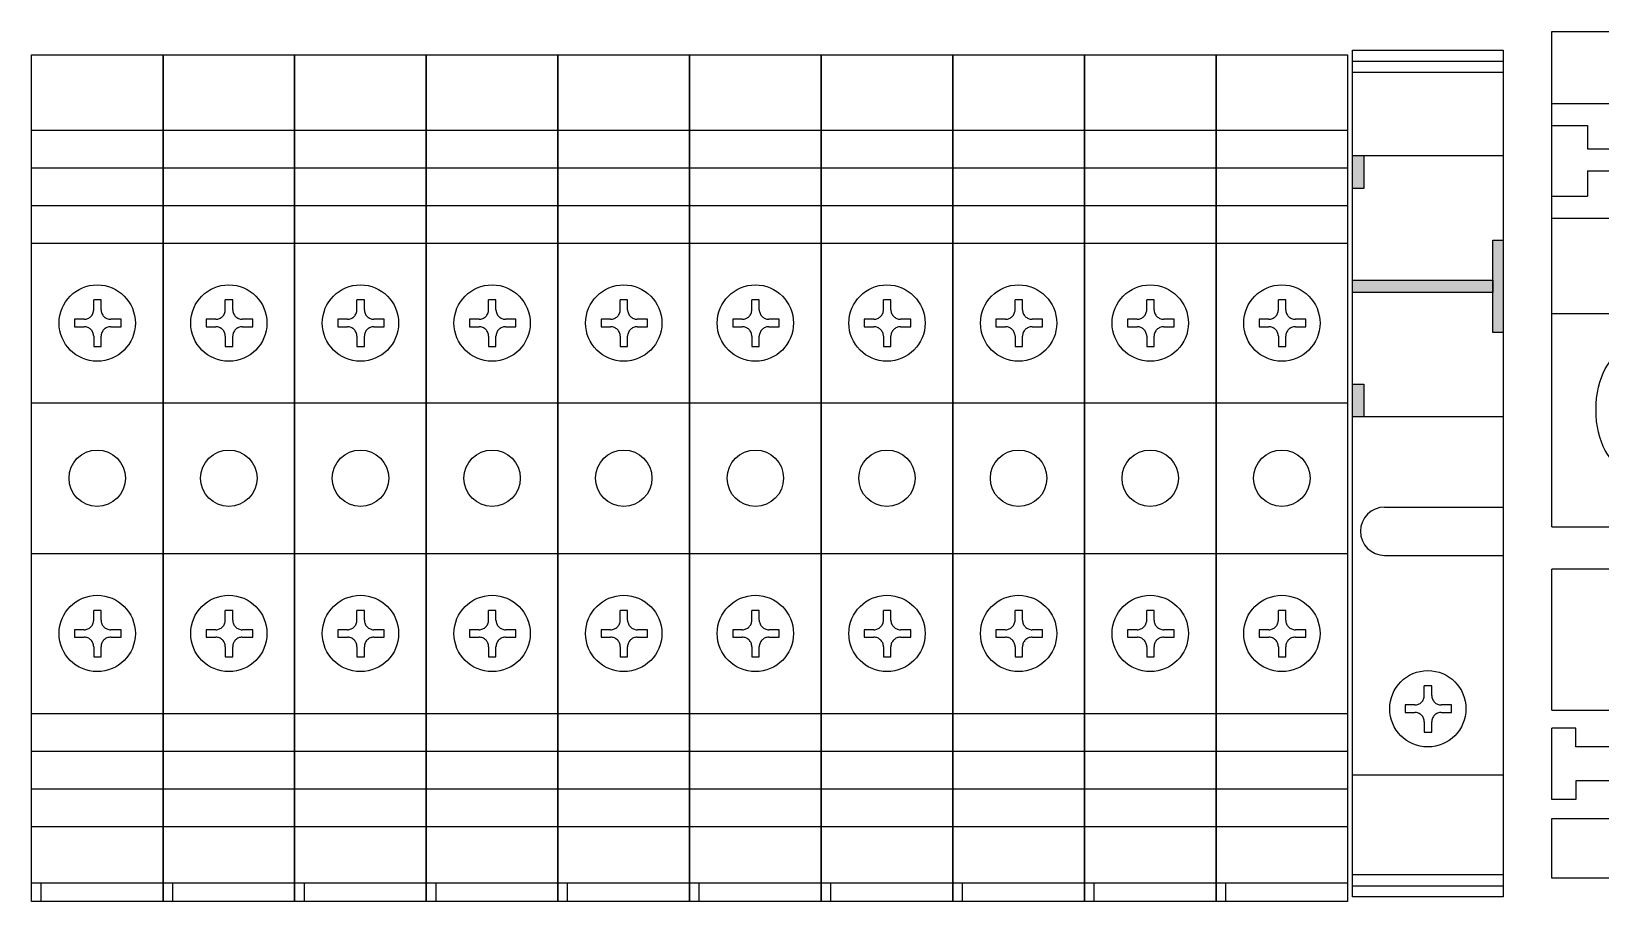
# Model space of a CAD drawing. Extents: x 389647 to 390647, y 333854 to 336054.
# Drawn here: x 390082.1 to 390165.5, y 334761.8 to 334808.1 of the extents above; entities that cross this region are included whole.
import ezdxf

# ---------------------------------------------------------------- set-up
doc = ezdxf.new("R2010")
doc.units = 0
doc.header["$MEASUREMENT"] = 0
doc.linetypes.add('ACAD_ISO02W100', pattern=[15, 12, -3])
doc.layers.add('Layer1', color=7, linetype='Continuous')
doc.layers.add('文字', color=3, linetype='Continuous')

# ---------------------------------------------------------------- blocks, each defined once
blk = doc.blocks.new('1733470749c1c28233-26d6-4e34-bd13-eb785ce23c6c')
for points in [[(4.758, -208.47), (4.758, -207.869), (3.009, -207.869), (3.009, -208.47)], [(9.622, -215.321), (10.283, -215.321), (10.283, -207.869), (9.622, -207.869)], [(15.147, -207.869), (15.147, -208.47), (16.896, -208.47), (16.896, -207.869)], [(7.501, -215.321), (7.501, -215.869), (12.405, -215.869), (12.405, -215.321)]]:
    blk.add_hatch(color=7).paths.add_polyline_path(points)
at = {"color": 1}
for p, q in [((-21.75, -137.591), (-21.75, -144.592)), ((-18.75, -137.591), (-18.75, -144.592)), ((-16.75, -137.591), (-16.75, -144.592)), ((-14.75, -137.591), (-14.75, -144.592)), ((-12.75, -137.591), (-12.75, -144.592)), ((-4.25, -137.591), (-4.25, -144.592)), ((3.75, -137.591), (3.75, -144.592)), ((12.25, -137.591), (12.25, -144.592)), ((14.25, -137.591), (14.25, -144.592)), ((16.25, -137.591), (16.25, -144.592)), ((18.25, -137.591), (18.25, -144.592)), ((-21.75, -138.091), (-22.75, -138.091)), ((-21.75, -172.598), (-21.75, -179.6)), ((-18.75, -172.598), (-18.75, -179.6)), ((-16.75, -172.598), (-16.75, -179.6)), ((-14.75, -172.598), (-14.75, -179.6)), ((-12.75, -172.598), (-12.75, -179.6)), ((-4.25, -172.598), (-4.25, -179.6)), ((3.75, -172.598), (3.75, -179.6)), ((12.25, -172.598), (12.25, -179.6)), ((14.25, -172.598), (14.25, -179.6)), ((16.25, -172.598), (16.25, -179.6)), ((18.25, -172.598), (18.25, -179.6)), ((-21.75, -173.098), (-22.75, -173.098))]:
    blk.add_line(p, q, dxfattribs=at)
at = {"color": 7}
for p, q in [((-21.75, -145.092), (-22.75, -145.092)), ((-21.75, -144.592), (-21.75, -151.594)), ((-18.75, -144.592), (-18.75, -151.594)), ((-16.75, -144.592), (-16.75, -151.594)), ((-14.75, -144.592), (-14.75, -151.594)), ((-12.75, -144.592), (-12.75, -151.594)), ((-4.25, -144.592), (-4.25, -151.594)), ((3.75, -144.592), (3.75, -151.594)), ((12.25, -144.592), (12.25, -151.594)), ((14.25, -144.592), (14.25, -151.594)), ((16.25, -144.592), (16.25, -151.594)), ((18.25, -144.592), (18.25, -151.594)), ((-21.75, -159.095), (-22.75, -159.095)), ((-21.75, -158.595), (-21.75, -165.597)), ((-18.75, -158.595), (-18.75, -165.597)), ((-16.75, -158.595), (-16.75, -165.597)), ((-14.75, -158.595), (-14.75, -165.597)), ((-12.75, -158.595), (-12.75, -165.597)), ((-4.25, -158.595), (-4.25, -165.597)), ((3.75, -158.595), (3.75, -165.597)), ((12.25, -158.595), (12.25, -165.597)), ((14.25, -158.595), (14.25, -165.597)), ((16.25, -158.595), (16.25, -165.597)), ((18.25, -158.595), (18.25, -165.597)), ((-21.75, -180.1), (-22.75, -180.1)), ((-21.75, -179.6), (-21.75, -186.601)), ((-18.75, -179.6), (-18.75, -186.601)), ((-16.75, -179.6), (-16.75, -186.601)), ((-14.75, -179.6), (-14.75, -186.601)), ((-12.75, -179.6), (-12.75, -186.601)), ((-4.25, -179.6), (-4.25, -186.601)), ((3.75, -179.6), (3.75, -186.601)), ((12.25, -179.6), (12.25, -186.601)), ((14.25, -179.6), (14.25, -186.601)), ((16.25, -179.6), (16.25, -186.601)), ((18.25, -179.6), (18.25, -186.601)), ((-21.75, -193.603), (-21.75, -200.604)), ((-18.75, -193.603), (-18.75, -200.604)), ((-16.75, -193.603), (-16.75, -200.604)), ((-14.75, -193.603), (-14.75, -200.604)), ((-12.75, -193.603), (-12.75, -200.604)), ((-4.25, -193.603), (-4.25, -200.604)), ((3.75, -193.603), (3.75, -200.604)), ((12.25, -193.603), (12.25, -200.604)), ((14.25, -193.603), (14.25, -200.604)), ((16.25, -193.603), (16.25, -200.604)), ((18.25, -193.603), (18.25, -200.604)), ((-21.75, -194.103), (-22.75, -194.103))]:
    blk.add_line(p, q, dxfattribs=at)
at = {"color": 4}
for p, q in [((-21.75, -151.594), (-21.75, -158.595)), ((-18.75, -151.594), (-18.75, -158.595)), ((-16.75, -151.594), (-16.75, -158.595)), ((-14.75, -151.594), (-14.75, -158.595)), ((-12.75, -151.594), (-12.75, -158.595)), ((-4.25, -151.594), (-4.25, -158.595)), ((3.75, -151.594), (3.75, -158.595)), ((12.25, -151.594), (12.25, -158.595)), ((14.25, -151.594), (14.25, -158.595)), ((16.25, -151.594), (16.25, -158.595)), ((18.25, -151.594), (18.25, -158.595)), ((-21.75, -152.094), (-22.75, -152.094)), ((-21.75, -186.601), (-21.75, -193.603)), ((-18.75, -186.601), (-18.75, -193.603)), ((-16.75, -186.601), (-16.75, -193.603)), ((-14.75, -186.601), (-14.75, -193.603)), ((-12.75, -186.601), (-12.75, -193.603)), ((-4.25, -186.601), (-4.25, -193.603)), ((3.75, -186.601), (3.75, -193.603)), ((12.25, -186.601), (12.25, -193.603)), ((14.25, -186.601), (14.25, -193.603)), ((16.25, -186.601), (16.25, -193.603)), ((18.25, -186.601), (18.25, -193.603)), ((-21.75, -187.101), (-22.75, -187.101))]:
    blk.add_line(p, q, dxfattribs=at)
at = {"color": 3}
for p, q in [((-21.75, -166.097), (-22.75, -166.097)), ((-21.75, -165.597), (-21.75, -172.598)), ((-18.75, -165.597), (-18.75, -172.598)), ((-16.75, -165.597), (-16.75, -172.598)), ((-14.75, -165.597), (-14.75, -172.598)), ((-12.75, -165.597), (-12.75, -172.598)), ((-4.25, -165.597), (-4.25, -172.598)), ((3.75, -165.597), (3.75, -172.598)), ((12.25, -165.597), (12.25, -172.598)), ((14.25, -165.597), (14.25, -172.598)), ((16.25, -165.597), (16.25, -172.598)), ((18.25, -165.597), (18.25, -172.598)), ((-21.75, -201.104), (-22.75, -201.104)), ((-21.75, -200.604), (-21.75, -207.605)), ((-18.75, -200.604), (-18.75, -207.605)), ((-16.75, -200.604), (-16.75, -207.605)), ((-14.75, -200.604), (-14.75, -207.605)), ((-12.75, -200.604), (-12.75, -207.605)), ((-4.25, -200.604), (-4.25, -207.605)), ((3.75, -200.604), (3.75, -207.605)), ((12.25, -200.604), (12.25, -207.605)), ((14.25, -200.604), (14.25, -207.605)), ((16.25, -200.604), (16.25, -207.605)), ((18.25, -200.604), (18.25, -207.605))]:
    blk.add_line(p, q, dxfattribs=at)
at = {"color": 0}
for p, q in [((-21.907, -207.869), (-21.907, -215.869)), ((-21.315, -207.869), (-21.315, -215.869)), ((-16.017, -207.869), (-16.017, -215.869)), ((21.327, -207.869), (21.327, -215.869)), ((21.92, -207.869), (21.92, -215.869)), ((-4.353, -209.572), (-4.353, -215.869)), ((-1.785, -209.572), (-1.785, -215.869))]:
    blk.add_line(p, q, dxfattribs=at)
at = {"color": 1, "elevation": 0}
for points in [[(22.25, -137.591), (22.25, -144.592), (-22.75, -144.592), (-22.75, -137.591)], [(22.25, -172.598), (22.25, -179.6), (-22.75, -179.6), (-22.75, -172.598)]]:
    blk.add_lwpolyline(points, close=True, dxfattribs=at)
at = {"color": 7, "elevation": 0}
for points in [[(22.25, -144.592), (22.25, -151.594), (-22.75, -151.594), (-22.75, -144.592)], [(22.25, -158.595), (22.25, -165.597), (-22.75, -165.597), (-22.75, -158.595)], [(22.25, -179.6), (22.25, -186.601), (-22.75, -186.601), (-22.75, -179.6)], [(22.25, -193.603), (22.25, -200.604), (-22.75, -200.604), (-22.75, -193.603)]]:
    blk.add_lwpolyline(points, close=True, dxfattribs=at)
at = {"color": 4, "elevation": 0}
for points in [[(22.25, -151.594), (22.25, -158.595), (-22.75, -158.595), (-22.75, -151.594)], [(22.25, -186.601), (22.25, -193.603), (-22.75, -193.603), (-22.75, -186.601)]]:
    blk.add_lwpolyline(points, close=True, dxfattribs=at)
at = {"color": 3, "elevation": 0}
for points in [[(22.25, -165.597), (22.25, -172.598), (-22.75, -172.598), (-22.75, -165.597)], [(22.25, -200.604), (22.25, -207.605), (-22.75, -207.605), (-22.75, -200.604)]]:
    blk.add_lwpolyline(points, close=True, dxfattribs=at)
at = {"color": 0, "elevation": 0}
for points in [[(22.5, -207.869), (22.5, -215.869), (-22.5, -215.869), (-22.5, -207.869)], [(16.896, -207.869), (16.896, -215.869), (3.009, -215.869), (3.009, -207.869)], [(4.758, -207.869), (4.758, -208.47), (3.009, -208.47), (3.009, -207.869)], [(10.283, -207.869), (10.283, -215.321), (9.622, -215.321), (9.622, -207.869)], [(16.896, -207.869), (16.896, -208.47), (15.147, -208.47), (15.147, -207.869)], [(12.405, -215.321), (12.405, -215.869), (7.501, -215.869), (7.501, -215.321)]]:
    blk.add_lwpolyline(points, close=True, dxfattribs=at)
at = {"color": 1}
for centre in [(-0.25, -141.092), (-0.25, -176.1)]:
    blk.add_circle(centre, 1.5, dxfattribs=at)
at = {"color": 7}
for centre in [(-0.25, -148.094), (-0.25, -162.097), (-0.25, -183.101), (-0.25, -197.104)]:
    blk.add_circle(centre, 1.5, dxfattribs=at)
at = {"color": 4}
for centre in [(-0.25, -155.095), (-0.25, -190.103)]:
    blk.add_circle(centre, 1.5, dxfattribs=at)
at = {"color": 3}
for centre in [(-0.25, -169.098), (-0.25, -204.105)]:
    blk.add_circle(centre, 1.5, dxfattribs=at)
at = {"color": 0}
blk.add_arc((-3.069, -209.572), 1.284, 0, 180, dxfattribs=at)
at = {"layer": 'Layer1', "color": 1, "lineweight": -3, "ltscale": 50}
for centre in [(-8.5, -141.092), (8, -141.092), (-8.5, -176.1), (8, -176.1)]:
    blk.add_circle(centre, 2.029, dxfattribs=at)
at = {"layer": 'Layer1', "color": 7, "lineweight": -3, "ltscale": 50}
for centre in [(-8.5, -148.094), (8, -148.094), (-8.5, -162.097), (8, -162.097), (-8.5, -183.101), (8, -183.101), (-8.5, -197.104), (8, -197.104), (-12.5, -211.869)]:
    blk.add_circle(centre, 2.029, dxfattribs=at)
at = {"layer": 'Layer1', "color": 4, "lineweight": -3, "ltscale": 50}
for centre in [(-8.5, -155.095), (8, -155.095), (-8.5, -190.103), (8, -190.103)]:
    blk.add_circle(centre, 2.029, dxfattribs=at)
at = {"layer": 'Layer1', "color": 3, "lineweight": -3, "ltscale": 50}
for centre in [(-8.5, -169.098), (8, -169.098), (-8.5, -204.105), (8, -204.105)]:
    blk.add_circle(centre, 2.029, dxfattribs=at)
at = {"layer": '文字', "color": 1, "linetype": 'ACAD_ISO02W100'}
for p, q in [((-8.694, -139.887), (-8.694, -140.396)), ((-8.301, -139.887), (-8.694, -139.887)), ((-8.301, -140.396), (-8.301, -139.887)), ((7.806, -139.887), (7.806, -140.396)), ((8.199, -139.887), (7.806, -139.887)), ((8.199, -140.396), (8.199, -139.887)), ((-9.204, -140.905), (-9.748, -140.905)), ((-9.748, -140.905), (-9.748, -141.299)), ((-7.791, -140.905), (-7.275, -140.905)), ((-7.275, -141.299), (-7.275, -140.905)), ((7.296, -140.905), (6.752, -140.905)), ((6.752, -140.905), (6.752, -141.299)), ((8.709, -140.905), (9.225, -140.905)), ((9.225, -141.299), (9.225, -140.905)), ((-9.748, -141.299), (-9.204, -141.299)), ((-8.694, -141.808), (-8.694, -142.359)), ((-8.301, -142.359), (-8.301, -141.808)), ((-7.791, -141.299), (-7.275, -141.299)), ((6.752, -141.299), (7.296, -141.299)), ((7.806, -141.808), (7.806, -142.359)), ((8.199, -142.359), (8.199, -141.808)), ((8.709, -141.299), (9.225, -141.299)), ((-8.694, -142.359), (-8.301, -142.359)), ((7.806, -142.359), (8.199, -142.359)), ((-8.694, -174.894), (-8.694, -175.403)), ((-8.301, -174.894), (-8.694, -174.894)), ((-8.301, -175.403), (-8.301, -174.894)), ((7.806, -174.894), (7.806, -175.403)), ((8.199, -174.894), (7.806, -174.894)), ((8.199, -175.403), (8.199, -174.894)), ((-9.204, -175.913), (-9.748, -175.913)), ((-9.748, -175.913), (-9.748, -176.306)), ((-7.791, -175.913), (-7.275, -175.913)), ((-7.275, -176.306), (-7.275, -175.913)), ((7.296, -175.913), (6.752, -175.913)), ((6.752, -175.913), (6.752, -176.306)), ((8.709, -175.913), (9.225, -175.913)), ((9.225, -176.306), (9.225, -175.913)), ((-9.748, -176.306), (-9.204, -176.306)), ((-8.694, -176.816), (-8.694, -177.367)), ((-8.301, -177.367), (-8.301, -176.816)), ((-7.791, -176.306), (-7.275, -176.306)), ((6.752, -176.306), (7.296, -176.306)), ((7.806, -176.816), (7.806, -177.367)), ((8.199, -177.367), (8.199, -176.816)), ((8.709, -176.306), (9.225, -176.306)), ((-8.694, -177.367), (-8.301, -177.367)), ((7.806, -177.367), (8.199, -177.367))]:
    blk.add_line(p, q, dxfattribs=at)
at = {"layer": '文字', "color": 7, "linetype": 'ACAD_ISO02W100'}
for p, q in [((-8.694, -146.888), (-8.694, -147.397)), ((-8.301, -146.888), (-8.694, -146.888)), ((-8.301, -147.397), (-8.301, -146.888)), ((7.806, -146.888), (7.806, -147.397)), ((8.199, -146.888), (7.806, -146.888)), ((8.199, -147.397), (8.199, -146.888)), ((-9.204, -147.907), (-9.748, -147.907)), ((-9.748, -147.907), (-9.748, -148.301)), ((-9.748, -148.301), (-9.204, -148.301)), ((-7.791, -147.907), (-7.275, -147.907)), ((-7.791, -148.301), (-7.275, -148.301)), ((-7.275, -148.301), (-7.275, -147.907)), ((7.296, -147.907), (6.752, -147.907)), ((6.752, -147.907), (6.752, -148.301)), ((6.752, -148.301), (7.296, -148.301)), ((8.709, -147.907), (9.225, -147.907)), ((8.709, -148.301), (9.225, -148.301)), ((9.225, -148.301), (9.225, -147.907)), ((-8.694, -148.81), (-8.694, -149.361)), ((-8.694, -149.361), (-8.301, -149.361)), ((-8.301, -149.361), (-8.301, -148.81)), ((7.806, -148.81), (7.806, -149.361)), ((7.806, -149.361), (8.199, -149.361)), ((8.199, -149.361), (8.199, -148.81)), ((-8.694, -160.891), (-8.694, -161.4)), ((-8.301, -160.891), (-8.694, -160.891)), ((-8.301, -161.4), (-8.301, -160.891)), ((7.806, -160.891), (7.806, -161.4)), ((8.199, -160.891), (7.806, -160.891)), ((8.199, -161.4), (8.199, -160.891)), ((-9.204, -161.91), (-9.748, -161.91)), ((-9.748, -161.91), (-9.748, -162.303)), ((-7.791, -161.91), (-7.275, -161.91)), ((-7.275, -162.303), (-7.275, -161.91)), ((7.296, -161.91), (6.752, -161.91)), ((6.752, -161.91), (6.752, -162.303)), ((8.709, -161.91), (9.225, -161.91)), ((9.225, -162.303), (9.225, -161.91)), ((-9.748, -162.303), (-9.204, -162.303)), ((-7.791, -162.303), (-7.275, -162.303)), ((6.752, -162.303), (7.296, -162.303)), ((8.709, -162.303), (9.225, -162.303)), ((-8.694, -162.813), (-8.694, -163.364)), ((-8.694, -163.364), (-8.301, -163.364)), ((-8.301, -163.364), (-8.301, -162.813)), ((7.806, -162.813), (7.806, -163.364)), ((7.806, -163.364), (8.199, -163.364)), ((8.199, -163.364), (8.199, -162.813)), ((-8.694, -181.896), (-8.694, -182.405)), ((-8.301, -181.896), (-8.694, -181.896)), ((-8.301, -182.405), (-8.301, -181.896)), ((7.806, -181.896), (7.806, -182.405)), ((8.199, -181.896), (7.806, -181.896)), ((8.199, -182.405), (8.199, -181.896)), ((-9.204, -182.914), (-9.748, -182.914)), ((-9.748, -182.914), (-9.748, -183.308)), ((-9.748, -183.308), (-9.204, -183.308)), ((-7.791, -182.914), (-7.275, -182.914)), ((-7.791, -183.308), (-7.275, -183.308)), ((-7.275, -183.308), (-7.275, -182.914)), ((7.296, -182.914), (6.752, -182.914)), ((6.752, -182.914), (6.752, -183.308)), ((6.752, -183.308), (7.296, -183.308)), ((8.709, -182.914), (9.225, -182.914)), ((8.709, -183.308), (9.225, -183.308)), ((9.225, -183.308), (9.225, -182.914)), ((-8.694, -183.817), (-8.694, -184.368)), ((-8.694, -184.368), (-8.301, -184.368)), ((-8.301, -184.368), (-8.301, -183.817)), ((7.806, -183.817), (7.806, -184.368)), ((7.806, -184.368), (8.199, -184.368)), ((8.199, -184.368), (8.199, -183.817)), ((-8.694, -195.898), (-8.694, -196.408)), ((-8.301, -195.898), (-8.694, -195.898)), ((-8.301, -196.408), (-8.301, -195.898)), ((7.806, -195.898), (7.806, -196.408)), ((8.199, -195.898), (7.806, -195.898)), ((8.199, -196.408), (8.199, -195.898)), ((-9.204, -196.917), (-9.748, -196.917)), ((-9.748, -196.917), (-9.748, -197.311)), ((-7.791, -196.917), (-7.275, -196.917)), ((-7.275, -197.311), (-7.275, -196.917)), ((7.296, -196.917), (6.752, -196.917)), ((6.752, -196.917), (6.752, -197.311)), ((8.709, -196.917), (9.225, -196.917)), ((9.225, -197.311), (9.225, -196.917)), ((-9.748, -197.311), (-9.204, -197.311)), ((-8.694, -197.82), (-8.694, -198.371)), ((-8.301, -198.371), (-8.301, -197.82)), ((-7.791, -197.311), (-7.275, -197.311)), ((6.752, -197.311), (7.296, -197.311)), ((7.806, -197.82), (7.806, -198.371)), ((8.199, -198.371), (8.199, -197.82)), ((8.709, -197.311), (9.225, -197.311)), ((-8.694, -198.371), (-8.301, -198.371)), ((7.806, -198.371), (8.199, -198.371)), ((-12.694, -210.663), (-12.694, -211.173)), ((-12.3, -210.663), (-12.694, -210.663)), ((-12.3, -211.173), (-12.3, -210.663)), ((-13.204, -211.682), (-13.748, -211.682)), ((-13.748, -211.682), (-13.748, -212.076)), ((-11.791, -211.682), (-11.275, -211.682)), ((-11.275, -212.076), (-11.275, -211.682)), ((-13.748, -212.076), (-13.204, -212.076)), ((-12.694, -212.585), (-12.694, -213.136)), ((-12.3, -213.136), (-12.3, -212.585)), ((-11.791, -212.076), (-11.275, -212.076)), ((-12.694, -213.136), (-12.3, -213.136))]:
    blk.add_line(p, q, dxfattribs=at)
at = {"layer": '文字', "color": 4, "linetype": 'ACAD_ISO02W100'}
for p, q in [((-8.694, -153.89), (-8.694, -154.399)), ((-8.301, -153.89), (-8.694, -153.89)), ((-8.301, -154.399), (-8.301, -153.89)), ((7.806, -153.89), (7.806, -154.399)), ((8.199, -153.89), (7.806, -153.89)), ((8.199, -154.399), (8.199, -153.89)), ((-9.204, -154.908), (-9.748, -154.908)), ((-9.748, -154.908), (-9.748, -155.302)), ((-7.791, -154.908), (-7.275, -154.908)), ((-7.275, -155.302), (-7.275, -154.908)), ((7.296, -154.908), (6.752, -154.908)), ((6.752, -154.908), (6.752, -155.302)), ((8.709, -154.908), (9.225, -154.908)), ((9.225, -155.302), (9.225, -154.908)), ((-9.748, -155.302), (-9.204, -155.302)), ((-8.694, -155.811), (-8.694, -156.362)), ((-8.301, -156.362), (-8.301, -155.811)), ((-7.791, -155.302), (-7.275, -155.302)), ((6.752, -155.302), (7.296, -155.302)), ((7.806, -155.811), (7.806, -156.362)), ((8.199, -156.362), (8.199, -155.811)), ((8.709, -155.302), (9.225, -155.302)), ((-8.694, -156.362), (-8.301, -156.362)), ((7.806, -156.362), (8.199, -156.362)), ((-8.694, -188.897), (-8.694, -189.406)), ((-8.301, -188.897), (-8.694, -188.897)), ((-8.301, -189.406), (-8.301, -188.897)), ((7.806, -188.897), (7.806, -189.406)), ((8.199, -188.897), (7.806, -188.897)), ((8.199, -189.406), (8.199, -188.897)), ((-9.204, -189.916), (-9.748, -189.916)), ((-9.748, -189.916), (-9.748, -190.309)), ((-9.748, -190.309), (-9.204, -190.309)), ((-7.791, -189.916), (-7.275, -189.916)), ((-7.791, -190.309), (-7.275, -190.309)), ((-7.275, -190.309), (-7.275, -189.916)), ((7.296, -189.916), (6.752, -189.916)), ((6.752, -189.916), (6.752, -190.309)), ((6.752, -190.309), (7.296, -190.309)), ((8.709, -189.916), (9.225, -189.916)), ((8.709, -190.309), (9.225, -190.309)), ((9.225, -190.309), (9.225, -189.916)), ((-8.694, -190.819), (-8.694, -191.37)), ((-8.301, -191.37), (-8.301, -190.819)), ((7.806, -190.819), (7.806, -191.37)), ((8.199, -191.37), (8.199, -190.819)), ((-8.694, -191.37), (-8.301, -191.37)), ((7.806, -191.37), (8.199, -191.37))]:
    blk.add_line(p, q, dxfattribs=at)
at = {"layer": '文字', "color": 3, "linetype": 'ACAD_ISO02W100'}
for p, q in [((-8.694, -167.893), (-8.694, -168.402)), ((-8.301, -167.893), (-8.694, -167.893)), ((-8.301, -168.402), (-8.301, -167.893)), ((7.806, -167.893), (7.806, -168.402)), ((8.199, -167.893), (7.806, -167.893)), ((8.199, -168.402), (8.199, -167.893)), ((-9.204, -168.911), (-9.748, -168.911)), ((-9.748, -168.911), (-9.748, -169.305)), ((-9.748, -169.305), (-9.204, -169.305)), ((-7.791, -168.911), (-7.275, -168.911)), ((-7.791, -169.305), (-7.275, -169.305)), ((-7.275, -169.305), (-7.275, -168.911)), ((7.296, -168.911), (6.752, -168.911)), ((6.752, -168.911), (6.752, -169.305)), ((6.752, -169.305), (7.296, -169.305)), ((8.709, -168.911), (9.225, -168.911)), ((8.709, -169.305), (9.225, -169.305)), ((9.225, -169.305), (9.225, -168.911)), ((-8.694, -169.814), (-8.694, -170.365)), ((-8.301, -170.365), (-8.301, -169.814)), ((7.806, -169.814), (7.806, -170.365)), ((8.199, -170.365), (8.199, -169.814)), ((-8.694, -170.365), (-8.301, -170.365)), ((7.806, -170.365), (8.199, -170.365)), ((-8.694, -202.9), (-8.694, -203.409)), ((-8.301, -202.9), (-8.694, -202.9)), ((-8.301, -203.409), (-8.301, -202.9)), ((7.806, -202.9), (7.806, -203.409)), ((8.199, -202.9), (7.806, -202.9)), ((8.199, -203.409), (8.199, -202.9)), ((-9.204, -203.918), (-9.748, -203.918)), ((-9.748, -203.918), (-9.748, -204.312)), ((-9.748, -204.312), (-9.204, -204.312)), ((-7.791, -203.918), (-7.275, -203.918)), ((-7.791, -204.312), (-7.275, -204.312)), ((-7.275, -204.312), (-7.275, -203.918)), ((7.296, -203.918), (6.752, -203.918)), ((6.752, -203.918), (6.752, -204.312)), ((6.752, -204.312), (7.296, -204.312)), ((8.709, -203.918), (9.225, -203.918)), ((8.709, -204.312), (9.225, -204.312)), ((9.225, -204.312), (9.225, -203.918)), ((-8.694, -204.822), (-8.694, -205.373)), ((-8.301, -205.373), (-8.301, -204.822)), ((7.806, -204.822), (7.806, -205.373)), ((8.199, -205.373), (8.199, -204.822)), ((-8.694, -205.373), (-8.301, -205.373)), ((7.806, -205.373), (8.199, -205.373))]:
    blk.add_line(p, q, dxfattribs=at)
at = {"layer": '文字', "color": 1, "linetype": 'ACAD_ISO02W100'}
for centre, start, end in [((-9.204, -140.396), 270, 0), ((-7.791, -140.396), 180, 270), ((7.296, -140.396), 270, 0), ((8.709, -140.396), 180, 270), ((-9.204, -141.808), 0, 90), ((-7.791, -141.808), 90, 180), ((7.296, -141.808), 0, 90), ((8.709, -141.808), 90, 180), ((-9.204, -175.403), 270, 0), ((-7.791, -175.403), 180, 270), ((7.296, -175.403), 270, 0), ((8.709, -175.403), 180, 270), ((-9.204, -176.816), 0, 90), ((-7.791, -176.816), 90, 180), ((7.296, -176.816), 0, 90), ((8.709, -176.816), 90, 180)]:
    blk.add_arc(centre, 0.509, start, end, dxfattribs=at)
at = {"layer": '文字', "color": 7, "linetype": 'ACAD_ISO02W100'}
for centre, start, end in [((-9.204, -147.397), 270, 0), ((-7.791, -147.397), 180, 270), ((7.296, -147.397), 270, 0), ((8.709, -147.397), 180, 270), ((-9.204, -148.81), 0, 90), ((-7.791, -148.81), 90, 180), ((7.296, -148.81), 0, 90), ((8.709, -148.81), 90, 180), ((-9.204, -161.4), 270, 0), ((-7.791, -161.4), 180, 270), ((7.296, -161.4), 270, 0), ((8.709, -161.4), 180, 270), ((-9.204, -162.813), 0, 90), ((-7.791, -162.813), 90, 180), ((7.296, -162.813), 0, 90), ((8.709, -162.813), 90, 180), ((-9.204, -182.405), 270, 0), ((-7.791, -182.405), 180, 270), ((7.296, -182.405), 270, 0), ((8.709, -182.405), 180, 270), ((-9.204, -183.817), 0, 90), ((-7.791, -183.817), 90, 180), ((7.296, -183.817), 0, 90), ((8.709, -183.817), 90, 180), ((-9.204, -196.408), 270, 0), ((-7.791, -196.408), 180, 270), ((7.296, -196.408), 270, 0), ((8.709, -196.408), 180, 270), ((-9.204, -197.82), 0, 90), ((-7.791, -197.82), 90, 180), ((7.296, -197.82), 0, 90), ((8.709, -197.82), 90, 180), ((-13.204, -211.173), 270, 0), ((-11.791, -211.173), 180, 270), ((-13.204, -212.585), 0, 90), ((-11.791, -212.585), 90, 180)]:
    blk.add_arc(centre, 0.509, start, end, dxfattribs=at)
at = {"layer": '文字', "color": 4, "linetype": 'ACAD_ISO02W100'}
for centre, start, end in [((-9.204, -154.399), 270, 0), ((-7.791, -154.399), 180, 270), ((7.296, -154.399), 270, 0), ((8.709, -154.399), 180, 270), ((-9.204, -155.811), 0, 90), ((-7.791, -155.811), 90, 180), ((7.296, -155.811), 0, 90), ((8.709, -155.811), 90, 180), ((-9.204, -189.406), 270, 0), ((-7.791, -189.406), 180, 270), ((7.296, -189.406), 270, 0), ((8.709, -189.406), 180, 270), ((-9.204, -190.819), 0, 90), ((-7.791, -190.819), 90, 180), ((7.296, -190.819), 0, 90), ((8.709, -190.819), 90, 180)]:
    blk.add_arc(centre, 0.509, start, end, dxfattribs=at)
at = {"layer": '文字', "color": 3, "linetype": 'ACAD_ISO02W100'}
for centre, start, end in [((-9.204, -168.402), 270, 0), ((-7.791, -168.402), 180, 270), ((7.296, -168.402), 270, 0), ((8.709, -168.402), 180, 270), ((-9.204, -169.814), 0, 90), ((-7.791, -169.814), 90, 180), ((7.296, -169.814), 0, 90), ((8.709, -169.814), 90, 180), ((-9.204, -203.409), 270, 0), ((-7.791, -203.409), 180, 270), ((7.296, -203.409), 270, 0), ((8.709, -203.409), 180, 270), ((-9.204, -204.822), 0, 90), ((-7.791, -204.822), 90, 180), ((7.296, -204.822), 0, 90), ((8.709, -204.822), 90, 180)]:
    blk.add_arc(centre, 0.509, start, end, dxfattribs=at)
blk = doc.blocks.new('19207425033f1e74b7-7575-4b48-80ad-20ca70cc1974')
at = {"ltscale": 10}
for p, q in [((-73.75, -1.453), (-73.75, 24.886)), ((-73.75, 21.054), (-65.75, 21.054)), ((-73.75, 19.89), (-71.848, 19.89)), ((-71.848, 19.89), (-71.848, 18.636)), ((-71.848, 18.636), (-65.75, 18.636)), ((-71.848, 17.472), (-65.75, 17.472)), ((-71.848, 17.472), (-71.848, 16.128)), ((-73.75, 16.128), (-71.848, 16.128)), ((-73.75, 14.964), (-65.75, 14.964)), ((-73.75, 9.886), (-65.75, 9.886)), ((-73.75, -11.189), (-66.841, -11.189)), ((-72.478, -12.144), (-73.75, -12.144)), ((-72.478, -13.139), (-72.478, -12.144)), ((-65.75, -13.139), (-72.478, -13.139)), ((-65.75, -14.949), (-72.478, -14.949)), ((-72.478, -14.949), (-72.478, -15.944)), ((-72.478, -15.944), (-73.75, -15.944)), ((-73.75, -16.94), (-66.841, -16.94))]:
    blk.add_line(p, q, dxfattribs=at)
for points in [[(-73.75, 24.886), (-65.75, 24.886), (-65.75, 21.054)], [(-73.75, -1.453), (-69.03, -1.453)], [(-73.75, -11.189), (-73.75, -3.687)], [(-69.03, -3.687), (-73.75, -3.687)], [(-73.75, -15.944), (-73.75, -12.144)], [(-65.75, -15.687), (-65.75, -20.114), (-73.75, -20.114), (-73.75, -16.94)]]:
    blk.add_lwpolyline(points, dxfattribs=at)
blk.add_ellipse((-69.735, 4.778), major_axis=(0, -3.067), ratio=0.542435, dxfattribs=at)

msp = doc.modelspace()

# ---------------------------------------------------------------- block references
msp.add_blockref('19207425033f1e74b7-7575-4b48-80ad-20ca70cc1974', (390236.683, 334783.193))
at = {"rotation": 90}
msp.add_blockref('1733470749c1c28233-26d6-4e34-bd13-eb785ce23c6c', (389944.469, 334784.579), dxfattribs=at)

doc.saveas('drawing.dxf')
